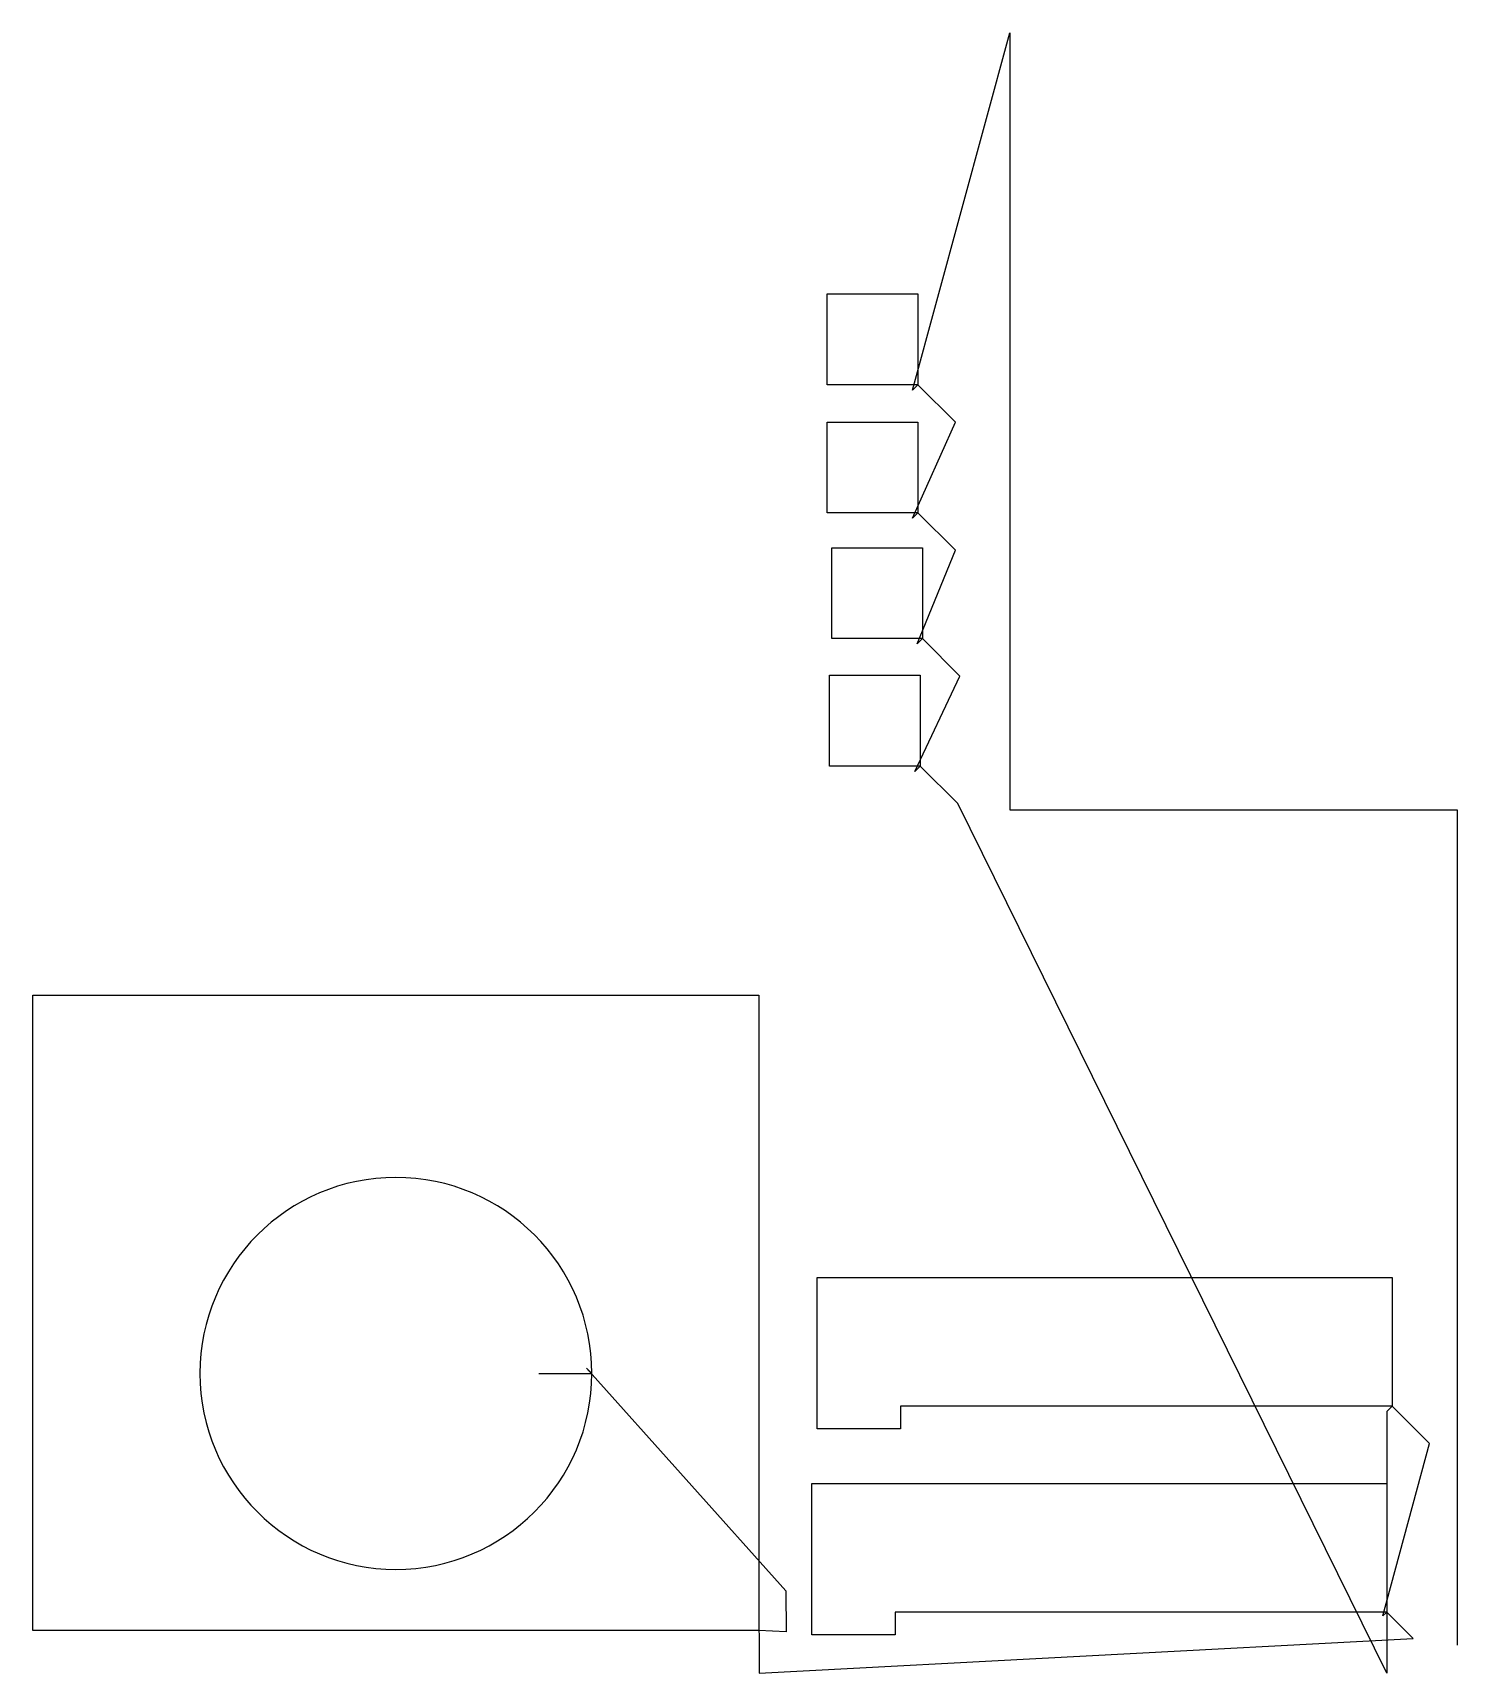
# Model space of a CAD drawing. Header units: metres. Extents: x 8 to 950, y 0 to 1084.
import ezdxf

# ---------------------------------------------------------------- set-up
doc = ezdxf.new("R2010")
doc.units = ezdxf.units.M

msp = doc.modelspace()

# ---------------------------------------------------------------- linework, layer by layer
at = {"layer": 'TOOL_0'}
for p, q in [((589.561, 847.944), (653.915, 1084.084)), ((653.915, 1084.084), (653.915, 1083.084)), ((653.915, 1083.084), (653.915, 1084.084)), ((653.915, 1084.084), (653.915, 1083.084)), ((653.915, 1083.084), (653.915, 570.636)), ((533.097, 851.48), (533.097, 911.48)), ((533.097, 911.48), (593.097, 911.48)), ((593.097, 911.48), (593.097, 851.48)), ((593.097, 851.48), (533.097, 851.48)), ((593.097, 851.48), (589.561, 847.944)), ((617.846, 826.732), (593.097, 851.48)), ((533.097, 766.837), (533.097, 826.837)), ((533.097, 826.837), (593.097, 826.837)), ((589.561, 763.301), (617.846, 826.732)), ((593.097, 826.837), (593.097, 766.837)), ((593.097, 766.837), (533.097, 766.837)), ((593.097, 766.837), (589.561, 763.301)), ((617.846, 742.088), (593.097, 766.837)), ((536.106, 683.702), (536.106, 743.702)), ((536.106, 743.702), (596.106, 743.702)), ((592.57, 680.166), (617.846, 742.088)), ((596.106, 743.702), (596.106, 683.702)), ((596.106, 683.702), (536.106, 683.702)), ((596.106, 683.702), (592.57, 680.166)), ((620.855, 658.953), (596.106, 683.702)), ((534.603, 599.51), (534.603, 659.51)), ((534.603, 659.51), (594.603, 659.51)), ((591.067, 595.974), (620.855, 658.953)), ((594.603, 659.51), (594.603, 599.51)), ((594.603, 599.51), (534.603, 599.51)), ((594.603, 599.51), (591.067, 595.974)), ((619.352, 574.761), (594.603, 599.51)), ((902.977, -0.001), (619.352, 574.761)), ((653.915, 570.636), (949.508, 570.636)), ((949.508, 570.636), (949.508, 19.462)), ((8.001, 28.133), (8.001, 448.118)), ((8.001, 448.118), (488.001, 448.118)), ((488.001, 448.118), (488.001, 28.133)), ((526.513, 161.57), (526.513, 261.57)), ((526.513, 261.57), (906.513, 261.57)), ((906.513, 261.57), (906.513, 176.57)), ((342.501, 198.118), (377.501, 198.118)), ((377.501, 198.118), (373.965, 201.654)), ((373.965, 201.654), (505.761, 54.523)), ((906.513, 176.57), (581.513, 176.57)), ((581.513, 176.57), (581.513, 161.57)), ((906.513, 176.57), (902.977, 173.034)), ((931.262, 151.822), (906.513, 176.57)), ((902.977, 173.034), (902.977, -0.001)), ((581.513, 161.57), (526.513, 161.57)), ((900.404, 37.825), (931.262, 151.822)), ((522.904, 25.325), (522.904, 125.325)), ((522.904, 125.325), (902.904, 125.325)), ((902.904, 125.325), (902.904, 40.325)), ((505.761, 54.523), (505.986, 27.374)), ((902.904, 40.325), (577.904, 40.325)), ((577.904, 40.325), (577.904, 25.325)), ((902.904, 40.325), (900.404, 37.825)), ((920.404, 22.825), (902.904, 40.325)), ((488.001, 28.133), (8.001, 28.133)), ((505.986, 27.374), (488.001, 28.133)), ((488.001, 28.133), (488.131, 25.234)), ((488.131, 25.234), (488.131, 0)), ((488.131, 0), (920.404, 22.825)), ((577.904, 25.325), (522.904, 25.325)), ((949.508, 19.462), (949.508, 18.462))]:
    msp.add_line(p, q, dxfattribs=at)
for start, end in [(0, 180), (180, 0)]:
    msp.add_arc((248.001, 198.118), 129.5, start, end, dxfattribs=at)

doc.saveas('drawing.dxf')
